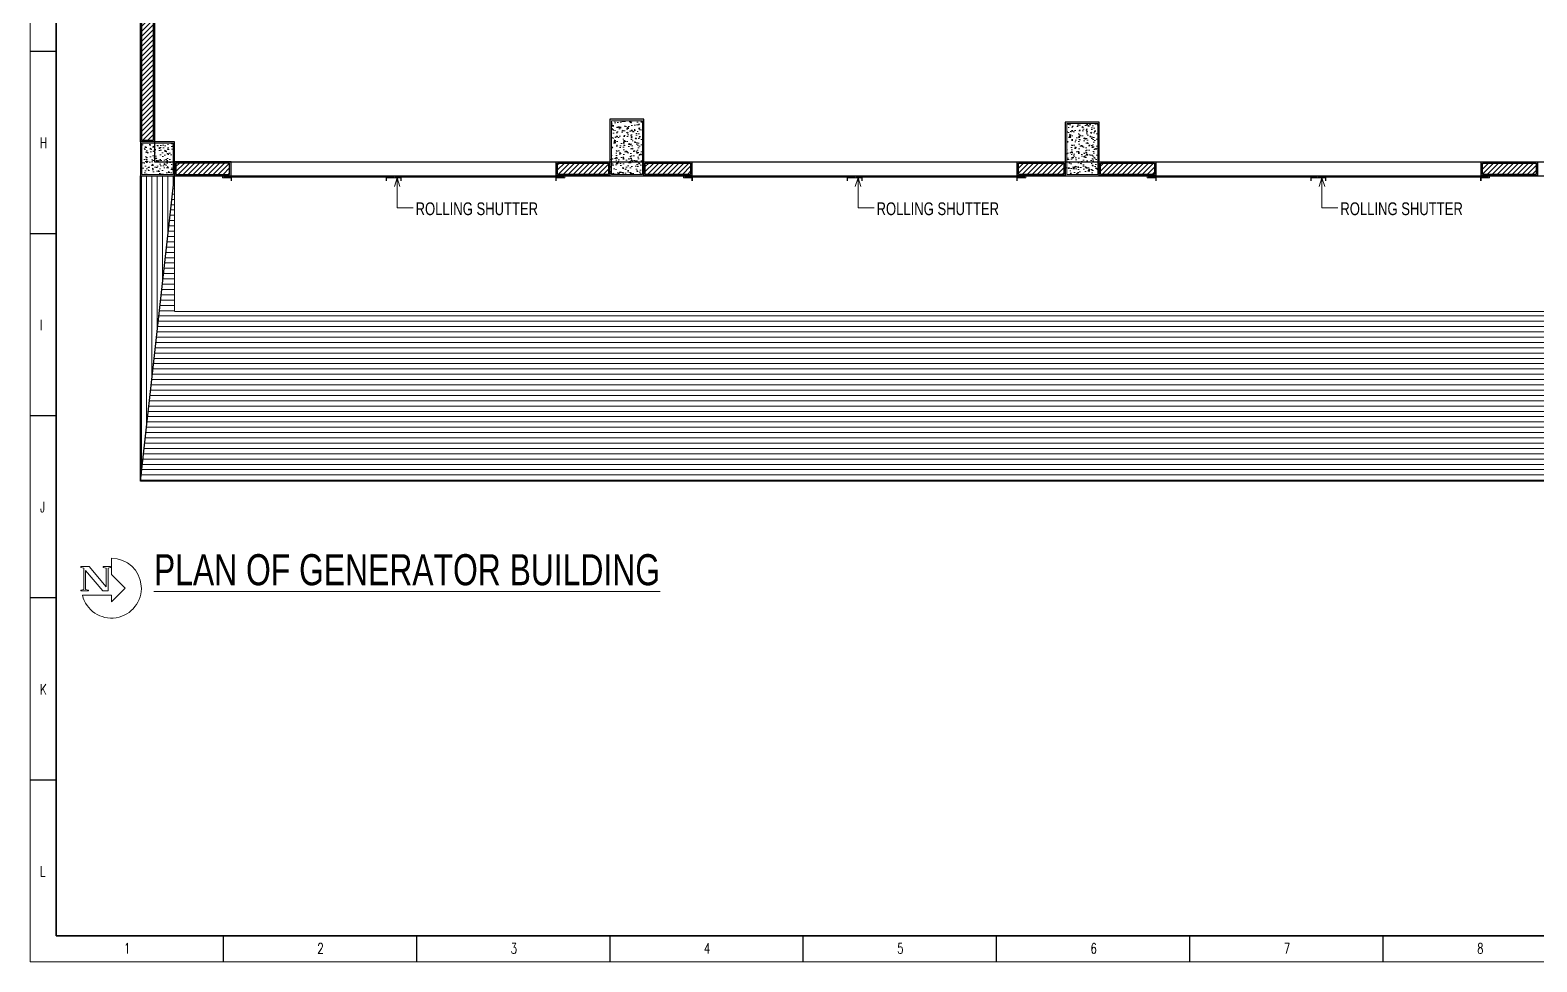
# Model space of a CAD drawing. Header units: inches. Extents: x -407333 to 282818, y 3392 to 167410.
# Drawn here: x -107528 to -93995, y 3392 to 11765 of the extents above; entities that cross this region are included whole.
import ezdxf

# ---------------------------------------------------------------- set-up
doc = ezdxf.new("R2010")
doc.units = ezdxf.units.IN
doc.header["$MEASUREMENT"] = 0
doc.linetypes.add('DASH', pattern=[0.35, 0.25, -0.1])
doc.linetypes.add('PHANTOMX2', pattern=[5, 2.5, -0.5, 0.5, -0.5, 0.5, -0.5])
doc.layers.add('COLLUM', color=1, linetype='Continuous')
doc.layers.add('wall 05', color=3, linetype='Continuous')
for name, color, linetype, lineweight in [('dim-8', 18, 'Continuous', 15), ('DOOR', 115, 'Continuous', 15), ('FLOORTILE', 40, 'Continuous', 9), ('grid', 9, 'Continuous', 13), ('HACTH', 8, 'Continuous', 9), ('Parapet', 6, 'Continuous', 15), ('Plaster Line', 5, 'Continuous', 15), ('R_Hatch', 8, 'Continuous', 9), ('Sunshed', 5, 'Continuous', 15), ('Text-01', 253, 'Continuous', 15)]:
    doc.layers.add(name, color=color, linetype=linetype, lineweight=lineweight)
doc.styles.add('Swiss721', font='swisscl.ttf')
doc.styles.add('TEG BORDER', font='txt_qlt.shx', dxfattribs={"width": 0.7, "bigfont": 'hztxt.shx'})
pattern_1 = [(90, (-3525813.76, -4371915.962), (-47.625, 2e-14), [])]
pattern_2 = [(45, (-3648009.076, -4345395.496), (-22.4506403, 22.4506403), [])]

# ---------------------------------------------------------------- blocks, each defined once
blk = doc.blocks.new('252 BORDER A2')
at = {"linetype": 'Continuous'}
for p, q in [((5, 415), (5, 5)), ((5, 5), (489, 5))]:
    blk.add_line(p, q, dxfattribs=at)
for p, q in [((0, 175), (5, 175)), ((0, 140), (5, 140)), ((0, 105), (5, 105)), ((0, 70), (5, 70)), ((0, 35), (5, 35)), ((37.12, 0), (37.12, 5)), ((74.25, 0), (74.25, 5)), ((111.38, 0), (111.38, 5)), ((148.5, 0), (148.5, 5)), ((185.63, 0), (185.63, 5)), ((222.75, 0), (222.75, 5)), ((259.88, 0), (259.88, 5))]:
    blk.add_line(p, q)
at = {"color": 5, "lineweight": 15}
blk.add_lwpolyline([(0, 420), (594, 420), (594, 0), (0, 0)], close=True, dxfattribs=at)
blk.add_lwpolyline([(5, 415), (589, 415), (589, 5), (5, 5)], close=True)
at = {"char_height": 2, "width": 2, "style": 'TEG BORDER'}
for s, insert, attachment_point in [('H', (1.91, 158.39), 1), ('I', (1.91, 123.39), 1), ('J', (1.91, 88.39), 1), ('K', (1.91, 53.39), 1), ('L', (1.91, 18.39), 1), ('1', (18.05, 1.59), 7), ('2', (55.17, 1.59), 7), ('3', (92.3, 1.59), 7), ('4', (129.42, 1.59), 7), ('5', (166.55, 1.59), 7), ('6', (203.67, 1.59), 7), ('7', (240.8, 1.59), 7), ('8', (277.92, 1.59), 7)]:
    blk.add_mtext(s, dxfattribs=dict(at, insert=insert, attachment_point=attachment_point))

msp = doc.modelspace()

# ---------------------------------------------------------------- hatches: boundary and pattern name
at = {"layer": 'HACTH', "lineweight": 0}
h = msp.add_hatch(dxfattribs=at)
h.set_pattern_fill('ANSI31', color=256, scale=254, style=0)
h.set_pattern_definition([(45, (-3928452.842, -4344634.035), (-22.4506403, 22.4506403), [])])
h.paths.add_polyline_path([(-106523.9, 10773.5), (-106422.3, 10773.5), (-106422.3, 14329.5), (-106523.9, 14329.5)])
h.paths.add_polyline_path([(-106422.3, 18469.7), (-106523.9, 18469.7), (-106523.9, 14659.7), (-106422.3, 14659.7)])
h = msp.add_hatch(dxfattribs=at)
h.set_pattern_fill('AR-CONC', color=256, scale=12.7, style=0)
h.set_pattern_definition([(50, (-3536811.96, -4371915.96), (91.0920432, -7.9695211), [9.525, -104.775]), (355, (-3536811.96, -4371915.96), (-17.6214194, 95.528401), [7.62, -83.82]), (100.4514, (-3536804.37, -4371916.63), (73.4706915, 87.5588218), [8.0950041, -89.0450482]), (46.1842, (-3536811.96, -4371890.56), (135.5396132, -21.0209148), [14.2875, -157.1625]), (96.6356, (-3536800.67, -4371892.31), (118.7021636, 123.7129696), [12.1425066, -133.567551]), (351.1842, (-3536811.96, -4371890.56), (118.702067, 123.7130623), [11.43, -125.73]), (21, (-3536799.26, -4371896.91), (75.8071956, -51.1325991), [9.525, -104.775]), (326, (-3536799.26, -4371896.91), (30.9010472, 92.0940557), [7.62, -83.82]), (71.4514, (-3536792.94, -4371901.17), (106.7082738, 40.9613731), [8.0950041, -89.0450482]), (37.5, (-3536811.96, -4371915.962), (1.54430163, 42.27751944), [0, -82.804, 0, -85.09, 0, -84.1375]), (7.5, (-3536811.96, -4371915.962), (33.40983126, 50.0902874), [0, -48.514, 0, -80.899, 0, -32.0675]), (327.5, (-3536840.28, -4371915.962), (67.7954494, -2.8644687), [0, -31.75, 0, -99.06, 0, -131.445]), (317.5, (-3536852.98, -4371915.96), (74.0646435, 12.71333276), [0, -41.275, 0, -65.786, 0, -93.345])])
h.paths.add_polyline_path([(-102307.5, 10468.7), (-102028.1, 10468.7), (-102028.1, 10951.3), (-102307.5, 10951.3)])
h = msp.add_hatch(dxfattribs=at)
h.set_pattern_fill('AR-CONC', color=256, scale=12.7, style=0)
h.set_pattern_definition([(50, (-3532722.56, -4371865.16), (91.0920432, -7.9695211), [9.525, -104.775]), (355, (-3532722.56, -4371865.16), (-17.6214194, 95.528401), [7.62, -83.82]), (100.4514, (-3532714.97, -4371865.83), (73.4706915, 87.5588218), [8.0950041, -89.0450482]), (46.1842, (-3532722.56, -4371839.76), (135.5396132, -21.0209148), [14.2875, -157.1625]), (96.6356, (-3532711.27, -4371841.51), (118.7021636, 123.7129696), [12.1425066, -133.567551]), (351.1842, (-3532722.56, -4371839.76), (118.702067, 123.7130623), [11.43, -125.73]), (21, (-3532709.86, -4371846.11), (75.8071956, -51.1325991), [9.525, -104.775]), (326, (-3532709.86, -4371846.11), (30.9010472, 92.0940557), [7.62, -83.82]), (71.4514, (-3532703.54, -4371850.37), (106.7082738, 40.9613731), [8.0950041, -89.0450482]), (37.5, (-3532722.56, -4371865.162), (1.54430163, 42.27751944), [0, -82.804, 0, -85.09, 0, -84.1375]), (7.5, (-3532722.56, -4371865.162), (33.40983126, 50.0902874), [0, -48.514, 0, -80.899, 0, -32.0675]), (327.5, (-3532750.88, -4371865.162), (67.7954494, -2.8644687), [0, -31.75, 0, -99.06, 0, -131.445]), (317.5, (-3532763.58, -4371865.16), (74.0646435, 12.71333276), [0, -41.275, 0, -65.786, 0, -93.345])])
h.paths.add_polyline_path([(-98218.1, 10468.7), (-97938.7, 10468.7), (-97938.7, 10925.9), (-98218.1, 10925.9)])
h = msp.add_hatch(dxfattribs=at)
h.set_pattern_fill('AR-CONC', color=256, scale=12.7, style=0)
h.set_pattern_definition([(50, (-3525813.76, -4371915.96), (91.0920432, -7.9695211), [9.525, -104.775]), (355, (-3525813.76, -4371915.96), (-17.6214194, 95.528401), [7.62, -83.82]), (100.4514, (-3525806.17, -4371916.63), (73.4706915, 87.5588218), [8.0950041, -89.0450482]), (46.1842, (-3525813.76, -4371890.56), (135.5396132, -21.0209148), [14.2875, -157.1625]), (96.6356, (-3525802.47, -4371892.31), (118.7021636, 123.7129696), [12.1425066, -133.567551]), (351.1842, (-3525813.76, -4371890.56), (118.702067, 123.7130623), [11.43, -125.73]), (21, (-3525801.06, -4371896.91), (75.8071956, -51.1325991), [9.525, -104.775]), (326, (-3525801.06, -4371896.91), (30.9010472, 92.0940557), [7.62, -83.82]), (71.4514, (-3525794.74, -4371901.17), (106.7082738, 40.9613731), [8.0950041, -89.0450482]), (37.5, (-3525813.76, -4371915.962), (1.54430163, 42.27751944), [0, -82.804, 0, -85.09, 0, -84.1375]), (7.5, (-3525813.76, -4371915.962), (33.40983126, 50.0902874), [0, -48.514, 0, -80.899, 0, -32.0675]), (327.5, (-3525842.08, -4371915.962), (67.7954494, -2.8644687), [0, -31.75, 0, -99.06, 0, -131.445]), (317.5, (-3525854.78, -4371915.96), (74.0646435, 12.71333276), [0, -41.275, 0, -65.786, 0, -93.345])])
h.paths.add_polyline_path([(-106244.5, 10748.1), (-106523.9, 10748.1), (-106523.9, 10468.7), (-106244.5, 10468.7)])
h = msp.add_hatch(dxfattribs=at)
h.set_pattern_fill('ANSI31', color=256, scale=254, style=0)
h.set_pattern_definition([(45, (-3932186.642, -4307502.154), (-22.4506403, 22.4506403), [])])
h.paths.add_polyline_path([(-106219.1, 10570.3), (-106219.1, 10468.7), (-105736.5, 10468.7), (-105736.5, 10570.3)])
h.paths.add_polyline_path([(-102790.1, 10570.3), (-102790.1, 10468.7), (-102307.5, 10468.7), (-102307.5, 10570.3)])
h = msp.add_hatch(dxfattribs=at)
h.set_pattern_fill('ANSI31', color=256, scale=254, style=0)
h.set_pattern_definition(pattern_2)
h.paths.add_polyline_path([(-102002.7, 10468.7), (-101596.3, 10468.7), (-101596.3, 10570.3), (-102002.7, 10570.3)])
h.paths.add_polyline_path([(-98649.9, 10468.7), (-98243.5, 10468.7), (-98243.5, 10570.3), (-98649.9, 10570.3)])
h = msp.add_hatch(dxfattribs=at)
h.set_pattern_fill('ANSI31', color=256, scale=254, style=0)
h.set_pattern_definition(pattern_2)
h.paths.add_polyline_path([(-97913.3, 10570.3), (-97913.3, 10468.7), (-97430.7, 10468.7), (-97430.7, 10570.3)])
h.paths.add_polyline_path([(-94484.3, 10570.3), (-94484.3, 10468.7), (-94001.7, 10468.7), (-94001.7, 10570.3)])
h = msp.add_hatch(dxfattribs=at)
h.set_pattern_fill('ANSI31', color=256, scale=381, angle=45, style=0)
h.set_pattern_definition(pattern_1)
h.paths.add_polyline_path([(-106231.8, 10456), (-106536.6, 10456), (-106536.6, 7712.8)])
at = {"layer": 'R_Hatch', "lineweight": 0}
h = msp.add_hatch(dxfattribs=at)
h.set_pattern_fill('ANSI31', color=256, scale=381, angle=315, style=0)
h.set_pattern_definition([(360, (-3648009.076, -4345395.496), (3e-14, 47.625), [])])
h.paths.add_polyline_path([(-89772.6, 9236.8), (-92882.2, 9236.8), (-92882.2, 7712.8), (-89467.8, 7712.8), (-89772.6, 10456)])
h.paths.add_polyline_path([(-92882.2, 7712.8), (-92882.2, 9236.8), (-106231.8, 9236.8), (-106231.8, 10456), (-106536.6, 7712.8)])
h = msp.add_hatch(dxfattribs=at)
h.set_pattern_fill('ANSI31', color=256, scale=381, angle=45, style=0)
h.set_pattern_definition(pattern_1)
h.paths.add_polyline_path([(-106231.8, 10456), (-106536.6, 10456), (-106536.6, 7712.8)])

# ---------------------------------------------------------------- linework, layer by layer
at = {"linetype": 'Continuous', "ltscale": 10}
msp.add_line((-106536.6, 7712.8), (-106231.8, 10456), dxfattribs=at)
at = {"color": 252, "linetype": 'Continuous', "lineweight": -3, "ltscale": 10}
msp.add_lwpolyline([(-89467.8, 10456), (-89467.8, 7712.8), (-106536.6, 7712.8), (-106536.6, 10456)], dxfattribs=at)
at = {"layer": 'COLLUM', "linetype": 'Continuous', "ltscale": 10}
for points in [[(-102320.2, 10456), (-102015.4, 10456), (-102015.4, 10964), (-102320.2, 10964)], [(-98230.8, 10456), (-97926, 10456), (-97926, 10938.6), (-98230.8, 10938.6)], [(-106536.6, 10456), (-106231.8, 10456), (-106231.8, 10760.8), (-106536.6, 10760.8)]]:
    msp.add_lwpolyline(points, close=True, dxfattribs=at)
at = {"layer": 'DOOR', "linetype": 'Continuous', "ltscale": 10}
for points in [[(-105723.8, 10456), (-105800, 10456), (-105800, 10437), (-105723.8, 10437), (-105723.8, 10411.6)], [(-105719.3, 10451.5), (-105789.4, 10451.5), (-105789.4, 10441.5), (-105719.3, 10441.5), (-105719.3, 10411.6)], [(-104331.3, 10451.5), (-104273.9, 10451.5), (-104273.9, 10441.5), (-104331.3, 10441.5), (-104331.3, 10411.6)], [(-104326.8, 10411.6), (-104326.8, 10411.6), (-104326.8, 10437), (-104199.8, 10437), (-104199.8, 10411.6), (-104199.8, 10437), (-104263.3, 10437), (-104263.3, 10456), (-104199.8, 10456), (-104326.8, 10456)], [(-104263.3, 10456), (-104263.3, 10437), (-104199.8, 10437), (-104199.8, 10437), (-104199.8, 10411.6)], [(-104195.3, 10451.5), (-104252.7, 10451.5), (-104252.7, 10441.5), (-104195.3, 10441.5), (-104195.3, 10411.6)], [(-102807.3, 10451.5), (-102737.2, 10451.5), (-102737.2, 10441.5), (-102807.3, 10441.5), (-102807.3, 10411.6)], [(-102802.8, 10456), (-102726.6, 10456), (-102726.6, 10437), (-102802.8, 10437), (-102802.8, 10411.6)], [(-101583.6, 10456), (-101659.8, 10456), (-101659.8, 10437), (-101583.6, 10437), (-101583.6, 10411.6)], [(-101579.1, 10451.5), (-101649.2, 10451.5), (-101649.2, 10441.5), (-101579.1, 10441.5), (-101579.1, 10411.6)], [(-100191.1, 10451.5), (-100133.7, 10451.5), (-100133.7, 10441.5), (-100191.1, 10441.5), (-100191.1, 10411.6)], [(-100186.6, 10411.6), (-100186.6, 10411.6), (-100186.6, 10437), (-100059.6, 10437), (-100059.6, 10411.6), (-100059.6, 10437), (-100123.1, 10437), (-100123.1, 10456), (-100059.6, 10456), (-100186.6, 10456)], [(-100123.1, 10456), (-100123.1, 10437), (-100059.6, 10437), (-100059.6, 10437), (-100059.6, 10411.6)], [(-100055.1, 10451.5), (-100112.5, 10451.5), (-100112.5, 10441.5), (-100055.1, 10441.5), (-100055.1, 10411.6)], [(-98667.1, 10451.5), (-98597, 10451.5), (-98597, 10441.5), (-98667.1, 10441.5), (-98667.1, 10411.6)], [(-98662.6, 10456), (-98586.4, 10456), (-98586.4, 10437), (-98662.6, 10437), (-98662.6, 10411.6)], [(-97418, 10456), (-97494.2, 10456), (-97494.2, 10437), (-97418, 10437), (-97418, 10411.6)], [(-97413.5, 10451.5), (-97483.6, 10451.5), (-97483.6, 10441.5), (-97413.5, 10441.5), (-97413.5, 10411.6)], [(-96025.5, 10451.5), (-95968.1, 10451.5), (-95968.1, 10441.5), (-96025.5, 10441.5), (-96025.5, 10411.6)], [(-96021, 10411.6), (-96021, 10411.6), (-96021, 10437), (-95894, 10437), (-95894, 10411.6), (-95894, 10437), (-95957.5, 10437), (-95957.5, 10456), (-95894, 10456), (-96021, 10456)], [(-95957.5, 10456), (-95957.5, 10437), (-95894, 10437), (-95894, 10437), (-95894, 10411.6)], [(-95889.5, 10451.5), (-95946.9, 10451.5), (-95946.9, 10441.5), (-95889.5, 10441.5), (-95889.5, 10411.6)], [(-94501.5, 10451.5), (-94431.4, 10451.5), (-94431.4, 10441.5), (-94501.5, 10441.5), (-94501.5, 10411.6)], [(-94497, 10456), (-94420.8, 10456), (-94420.8, 10437), (-94497, 10437), (-94497, 10411.6)]]:
    msp.add_lwpolyline(points, dxfattribs=at)
for points in [[(-105788.4, 10450.3), (-104274.9, 10450.3), (-104274.9, 10442.7), (-105788.4, 10442.7)], [(-102738.2, 10450.3), (-104251.7, 10450.3), (-104251.7, 10442.7), (-102738.2, 10442.7)], [(-101648.2, 10450.3), (-100134.7, 10450.3), (-100134.7, 10442.7), (-101648.2, 10442.7)], [(-98598, 10450.3), (-100111.5, 10450.3), (-100111.5, 10442.7), (-98598, 10442.7)], [(-97482.6, 10450.3), (-95969.1, 10450.3), (-95969.1, 10442.7), (-97482.6, 10442.7)], [(-94432.4, 10450.3), (-95945.9, 10450.3), (-95945.9, 10442.7), (-94432.4, 10442.7)]]:
    msp.add_lwpolyline(points, close=True, dxfattribs=at)
at = {"layer": 'FLOORTILE', "linetype": 'Continuous', "ltscale": 10}
for points in [[(-104256.8, 10361.2), (-104231.5, 10437), (-104206.2, 10361.2), (-104231.5, 10437), (-104231.5, 10167.8), (-104087.5, 10167.8)], [(-100116.6, 10361.2), (-100091.3, 10437), (-100066, 10361.2), (-100091.3, 10437), (-100091.3, 10167.8), (-99947.3, 10167.8)], [(-95951, 10361.2), (-95925.7, 10437), (-95900.4, 10361.2), (-95925.7, 10437), (-95925.7, 10167.8), (-95781.7, 10167.8)]]:
    msp.add_lwpolyline(points, dxfattribs=at)
at = {"layer": 'grid', "linetype": 'PHANTOMX2', "ltscale": 0.2}
for points in [[(-105977.8, 10583), (-106231.8, 10583)], [(-102548.8, 10583), (-102320.2, 10583)]]:
    msp.add_lwpolyline(points, dxfattribs=at)
at = {"layer": 'Parapet', "color": 252, "lineweight": -3}
for points in [[(-106536.6, 10456), (-86013.4, 10456), (-86013.4, 20438.2), (-88223.2, 20438.2), (-88223.2, 18787.2), (-106536.6, 18787.2)], [(-106409.6, 10583), (-86140.4, 10583), (-86140.4, 20311.2), (-88096.2, 20311.2), (-88096.2, 18660.2), (-106409.6, 18660.2)]]:
    msp.add_lwpolyline(points, close=True, dxfattribs=at)
at = {"layer": 'Plaster Line', "color": 252, "lineweight": -3}
for points in [[(-106523.9, 14329.5), (-106422.3, 14329.5), (-106422.3, 10773.5), (-106523.9, 10773.5)], [(-105736.5, 10570.3), (-106219.1, 10570.3), (-106219.1, 10468.7), (-105736.5, 10468.7)], [(-102790.1, 10570.3), (-102332.9, 10570.3), (-102332.9, 10468.7), (-102790.1, 10468.7)], [(-102002.7, 10570.3), (-101596.3, 10570.3), (-101596.3, 10468.7), (-102002.7, 10468.7)], [(-98649.9, 10570.3), (-98243.5, 10570.3), (-98243.5, 10468.7), (-98649.9, 10468.7)], [(-97913.3, 10570.3), (-97430.7, 10570.3), (-97430.7, 10468.7), (-97913.3, 10468.7)], [(-94484.3, 10570.3), (-94001.7, 10570.3), (-94001.7, 10468.7), (-94484.3, 10468.7)]]:
    msp.add_lwpolyline(points, close=True, dxfattribs=at)
at = {"layer": 'Plaster Line'}
for points in [[(-102307.5, 10468.7), (-102028.1, 10468.7), (-102028.1, 10951.3), (-102307.5, 10951.3)], [(-98218.1, 10468.7), (-97938.7, 10468.7), (-97938.7, 10925.9), (-98218.1, 10925.9)], [(-106523.9, 10468.7), (-106244.5, 10468.7), (-106244.5, 10748.1), (-106523.9, 10748.1)]]:
    msp.add_lwpolyline(points, close=True, dxfattribs=at)
at = {"layer": 'R_Hatch', "linetype": 'Continuous', "ltscale": 10}
msp.add_line((-106536.6, 7712.8), (-106231.8, 10456), dxfattribs=at)
at = {"layer": 'R_Hatch', "color": 252, "linetype": 'Continuous', "lineweight": -3, "ltscale": 10}
msp.add_lwpolyline([(-89467.8, 10456), (-89467.8, 7712.8), (-106536.6, 7712.8), (-106536.6, 10456)], dxfattribs=at)
at = {"layer": 'Sunshed', "linetype": 'DASH'}
msp.add_lwpolyline([(-106231.8, 10456), (-106231.8, 9236.8), (-89772.6, 9236.8), (-89772.6, 10456)], dxfattribs=at)
at = {"layer": 'Text-01', "linetype": 'Continuous'}
msp.add_lwpolyline([(-107029.5, 6737.8), (-107003.5, 6733.3), (-107003.5, 6725.2), (-107072.1, 6725.2), (-107072.1, 6733.3), (-107047, 6737.8), (-107047, 6930.3), (-107072.1, 6934.8), (-107072.1, 6943.8), (-106997, 6943.8), (-106845.8, 6762.8), (-106845.8, 6930.3), (-106871, 6934.8), (-106871, 6943.8), (-106805.4, 6943.8), (-106805.4, 6934.8), (-106827, 6930.3), (-106827, 6725.2), (-106876.2, 6725.2), (-107029.5, 6907.9), (-107029.5, 6737.8)], dxfattribs=at)
msp.add_lwpolyline([(-107059.2, 6686.9), (-106797.8, 6686.9), (-106797.8, 6628.2), (-106675.6, 6750.4), (-106797.8, 6872.5), (-106797.8, 7019.4, -2.0582276)], format="xyb", close=True, dxfattribs=at)
at = {"layer": 'wall 05', "color": 252, "lineweight": -3}
for points in [[(-106536.6, 14342.2), (-106409.6, 14342.2), (-106409.6, 10760.8), (-106536.6, 10760.8)], [(-105723.8, 10583), (-106231.8, 10583), (-106231.8, 10456), (-105723.8, 10456)], [(-102802.8, 10583), (-102320.2, 10583), (-102320.2, 10456), (-102802.8, 10456)], [(-102015.4, 10583), (-101583.6, 10583), (-101583.6, 10456), (-102015.4, 10456)], [(-98662.6, 10583), (-98230.8, 10583), (-98230.8, 10456), (-98662.6, 10456)], [(-97926, 10583), (-97418, 10583), (-97418, 10456), (-97926, 10456)], [(-94497, 10583), (-93989, 10583), (-93989, 10456), (-94497, 10456)]]:
    msp.add_lwpolyline(points, close=True, dxfattribs=at)

# ---------------------------------------------------------------- block references
at = {"xscale": 46.76394, "yscale": 46.76394, "zscale": 46.76394}
msp.add_blockref('252 BORDER A2', (-107528.1, 3392), dxfattribs=at)

# ---------------------------------------------------------------- texts
at = {"layer": 'dim-8', "linetype": 'Continuous', "ltscale": 10, "char_height": 114.3, "attachment_point": 4, "style": 'Swiss721'}
for insert in [(-104066, 10159.1), (-99925.8, 10159.1), (-95760.2, 10159.1)]:
    msp.add_mtext('\\A1;ROLLING SHUTTER', dxfattribs=dict(at, insert=insert))
at = {"layer": 'Text-01', "insert": (-106415.9, 7055.7), "char_height": 279.044, "width": 4751.602, "attachment_point": 1, "style": 'Swiss721'}
msp.add_mtext('{\\LPLAN OF GENERATOR BUILDING\\H0.5006x;\\l   }', dxfattribs=at)

doc.saveas('drawing.dxf')
